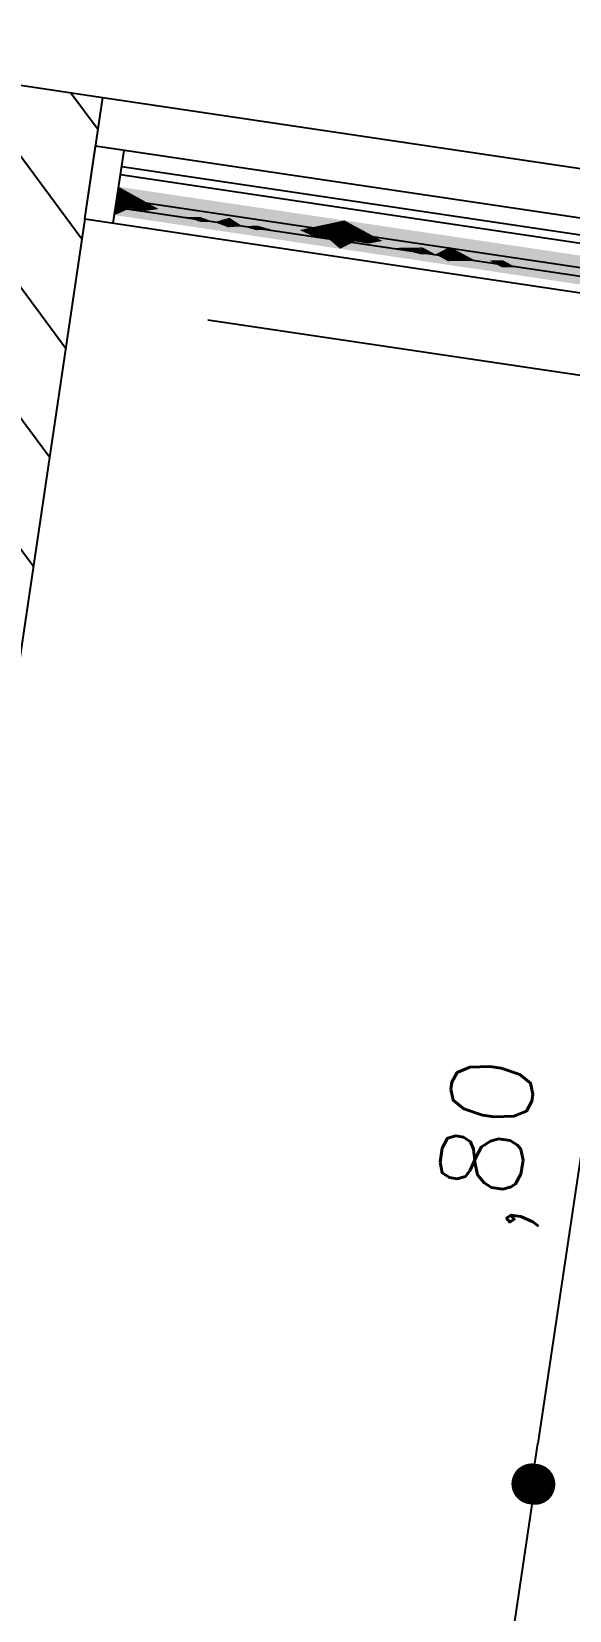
# Model space of a CAD drawing. Header units: millimetres. Extents: x 338 to 506, y 179 to 335.
# Drawn here: x 424.504 to 425.161, y 219.852 to 221.78 of the extents above; entities that cross this region are included whole.
import ezdxf

# ---------------------------------------------------------------- set-up
doc = ezdxf.new("R2010")
doc.units = ezdxf.units.MM
doc.linetypes.add('CENTER', pattern=[2, 1.25, -0.25, 0.25, -0.25])
doc.linetypes.add('DASHED2', pattern=[0.375, 0.25, -0.125])
for name, color, linetype in [('EJES_DE_COLUMNA', 255, 'DASHED2'), ('MUROS', 32, 'Continuous'), ('REJAS', 151, 'Continuous')]:
    doc.layers.add(name, color=color, linetype=linetype)
doc.styles.add('NOTAS', font='simplex.shx')
doc.styles.get("Standard").update_dxf_attribs({"font": 'ARIALUNI.ttf'})
doc.dimstyles.new('ROMANS', dxfattribs={"dimtxt": 0.1, "dimasz": 0.05, "dimexe": 0.04, "dimexo": 0.5, "dimgap": 0.05, "dimtad": 1, "dimtih": 1, "dimtoh": 1, "dimdec": 4, "dimzin": 5, "dimdsep": 46, "dimtxsty": 'Standard', "dimsah": 1, "dimcen": 0.05, "dimse1": 1, "dimse2": 1, "dimclrd": 7, "dimclre": 7, "dimclrt": 7, "dimadec": 0, "dimazin": 0, "dimtfac": 1, "dimtdec": 4, "dimtix": 1, "dimtmove": 2, "dimatfit": 3, "dimfxl": 1, "dimtolj": 1, "dimarcsym": 0})

# ---------------------------------------------------------------- blocks, each defined once
blk = doc.blocks.new('*X927')
at = {"color": 0}
for p, q in [((43.0684, 67.5479, -0.0017), (43.0254, 67.5049, -0.0017)), ((43.2031, 67.5479, -0.0017), (43.0531, 67.3979, -0.0017)), ((43.3378, 67.5479, -0.0017), (43.1878, 67.3979, -0.0017)), ((43.4725, 67.5479, -0.0017), (43.3225, 67.3979, -0.0017)), ((43.6072, 67.5479, -0.0017), (43.4572, 67.3979, -0.0017)), ((43.7419, 67.5479, -0.0017), (43.5919, 67.3979, -0.0017)), ((43.8766, 67.5479, -0.0017), (43.7266, 67.3979, -0.0017)), ((44.0113, 67.5479, -0.0017), (43.8613, 67.3979, -0.0017)), ((44.146, 67.5479, -0.0017), (43.996, 67.3979, -0.0017)), ((44.1704, 67.4376, -0.0017), (44.1307, 67.3979, -0.0017))]:
    blk.add_line(p, q, dxfattribs=at)
blk = doc.blocks.new('*U972')
at = {"layer": 'REJAS', "color": 9, "linetype": 'Continuous', "extrusion": (0, 0, -1)}
for points in [[(-44.0392, 67.293), (-44.0362, 67.2233), (-44.0304, 67.3627)], [(-44.0304, 67.3627), (-44.0362, 67.2233), (-44.0304, 67.2233)], [(-44.0304, 67.3627), (-44.0399, 67.3569), (-44.0413, 67.3453)], [(-44.0351, 67.3598), (-44.0304, 67.3627), (-44.0394, 67.3608)], [(-44.0304, 67.3627), (-44.0392, 67.3627), (-44.0394, 67.3608)], [(-44.0348, 67.3279), (-44.0304, 67.3627), (-44.0406, 67.3279)], [(-44.0304, 67.3627), (-44.0413, 67.3453), (-44.0406, 67.3279)], [(-44.0399, 67.3569), (-44.0351, 67.3598), (-44.0394, 67.3608)], [(-44.0479, 67.2233), (-44.0392, 67.293), (-44.0654, 67.3627)], [(-44.0392, 67.3627), (-44.0479, 67.3627), (-44.0394, 67.3608)], [(-44.0479, 67.3627), (-44.0439, 67.3598), (-44.0394, 67.3608)], [(-44.0394, 67.3608), (-44.0439, 67.3598), (-44.0399, 67.3569)], [(-44.0399, 67.3569), (-44.0479, 67.3627), (-44.0494, 67.3511)], [(-44.0479, 67.2233), (-44.0654, 67.3627), (-44.0654, 67.0839)], [(-44.0479, 67.3627), (-44.0654, 67.3627), (-44.0494, 67.3511)], [(-44.0654, 67.3627), (-44.0588, 67.3453), (-44.0494, 67.3511)], [(-44.0399, 67.3569), (-44.0494, 67.3511), (-44.0413, 67.3453)], [(-44.0406, 67.3279), (-44.0413, 67.3453), (-44.0523, 67.3279)], [(-44.0523, 67.3279), (-44.0413, 67.3453), (-44.0494, 67.3511)], [(-44.0494, 67.3511), (-44.0588, 67.3453), (-44.0523, 67.3279)], [(-44.0392, 67.293), (-44.0348, 67.3279), (-44.0406, 67.3279)], [(-44.0457, 67.3104), (-44.0392, 67.293), (-44.0406, 67.3279)], [(-44.0523, 67.3279), (-44.0457, 67.3104), (-44.0406, 67.3279)], [(-44.0413, 67.2756), (-44.0377, 67.2582), (-44.0392, 67.293)], [(-44.0415, 67.2625), (-44.0377, 67.2582), (-44.0395, 67.2669)], [(-44.0413, 67.2756), (-44.0435, 67.2582), (-44.0395, 67.2669)], [(-44.0415, 67.2625), (-44.0409, 67.2596), (-44.0396, 67.2604)], [(-44.0409, 67.2596), (-44.0415, 67.2625), (-44.0425, 67.2604)], [(-44.0399, 67.2408), (-44.0362, 67.2233), (-44.0377, 67.2582)], [(-44.0396, 67.2604), (-44.0409, 67.2596), (-44.0377, 67.2582)], [(-44.0377, 67.2582), (-44.0409, 67.2596), (-44.0406, 67.2582)], [(-44.0406, 67.2582), (-44.0403, 67.2567), (-44.0377, 67.2582)], [(-44.0377, 67.2582), (-44.0403, 67.2567), (-44.0387, 67.256)], [(-44.0417, 67.2495), (-44.0399, 67.2408), (-44.0377, 67.2582)], [(-44.0403, 67.2567), (-44.0397, 67.2538), (-44.0387, 67.256)], [(-44.0417, 67.2495), (-44.0397, 67.2538), (-44.0435, 67.2582)], [(-44.0397, 67.2538), (-44.0403, 67.2567), (-44.0416, 67.256)], [(-44.0435, 67.2582), (-44.0479, 67.2233), (-44.0399, 67.2408)], [(-44.0416, 67.256), (-44.0403, 67.2567), (-44.0435, 67.2582)], [(-44.0435, 67.2582), (-44.0403, 67.2567), (-44.0406, 67.2582)], [(-44.0406, 67.2582), (-44.0409, 67.2596), (-44.0435, 67.2582)], [(-44.0435, 67.2582), (-44.0409, 67.2596), (-44.0425, 67.2604)], [(-44.0401, 67.2277), (-44.0362, 67.2233), (-44.04, 67.232)], [(-44.0362, 67.2233), (-44.0381, 67.232), (-44.04, 67.232)], [(-44.0362, 67.2233), (-44.0401, 67.2277), (-44.0427, 67.2262)], [(-44.0421, 67.2233), (-44.0362, 67.2233), (-44.0427, 67.2262)], [(-44.04, 67.232), (-44.0381, 67.232), (-44.0399, 67.2408)], [(-44.0399, 67.2408), (-44.0419, 67.2364), (-44.04, 67.232)], [(-44.0419, 67.2364), (-44.0439, 67.232), (-44.04, 67.232)], [(-44.0439, 67.232), (-44.0401, 67.2277), (-44.04, 67.232)], [(-44.0427, 67.2262), (-44.0401, 67.2277), (-44.0439, 67.232)], [(-44.0479, 67.2233), (-44.0421, 67.2233), (-44.0427, 67.2262)], [(-44.0439, 67.232), (-44.0459, 67.2277), (-44.0427, 67.2262)], [(-44.0459, 67.2277), (-44.0479, 67.2233), (-44.0427, 67.2262)], [(-44.0304, 67.2233), (-44.0362, 67.2233), (-44.0304, 67.0839)], [(-44.0304, 67.0839), (-44.0362, 67.2233), (-44.0392, 67.1536)], [(-44.0399, 67.2059), (-44.0377, 67.1885), (-44.0362, 67.2233)], [(-44.0401, 67.219), (-44.0362, 67.2233), (-44.0427, 67.2204)], [(-44.0362, 67.2233), (-44.0421, 67.2233), (-44.0427, 67.2204)], [(-44.0381, 67.2146), (-44.0362, 67.2233), (-44.04, 67.2146)], [(-44.0362, 67.2233), (-44.0401, 67.219), (-44.04, 67.2146)], [(-44.0417, 67.1972), (-44.0377, 67.1885), (-44.0399, 67.2059)], [(-44.0399, 67.2059), (-44.0381, 67.2146), (-44.04, 67.2146)], [(-44.0479, 67.2233), (-44.0654, 67.0839), (-44.0392, 67.1536)], [(-44.0435, 67.1885), (-44.0399, 67.2059), (-44.0479, 67.2233)], [(-44.0419, 67.2103), (-44.0399, 67.2059), (-44.04, 67.2146)], [(-44.04, 67.2146), (-44.0401, 67.219), (-44.0439, 67.2146)], [(-44.0439, 67.2146), (-44.0419, 67.2103), (-44.04, 67.2146)], [(-44.0439, 67.2146), (-44.0401, 67.219), (-44.0427, 67.2204)], [(-44.0421, 67.2233), (-44.0479, 67.2233), (-44.0427, 67.2204)], [(-44.0479, 67.2233), (-44.0459, 67.219), (-44.0427, 67.2204)], [(-44.0427, 67.2204), (-44.0459, 67.219), (-44.0439, 67.2146)], [(-44.0377, 67.1885), (-44.0387, 67.1907), (-44.0403, 67.1899)], [(-44.0406, 67.1885), (-44.0377, 67.1885), (-44.0403, 67.1899)], [(-44.0392, 67.1536), (-44.0377, 67.1885), (-44.0413, 67.1711)], [(-44.0396, 67.1863), (-44.0377, 67.1885), (-44.0409, 67.187)], [(-44.0377, 67.1885), (-44.0406, 67.1885), (-44.0409, 67.187)], [(-44.0415, 67.1841), (-44.0395, 67.1798), (-44.0377, 67.1885)], [(-44.0403, 67.1899), (-44.0387, 67.1907), (-44.0397, 67.1928)], [(-44.0413, 67.1711), (-44.0395, 67.1798), (-44.0435, 67.1885)], [(-44.0415, 67.1841), (-44.0396, 67.1863), (-44.0409, 67.187)], [(-44.0417, 67.1972), (-44.0435, 67.1885), (-44.0397, 67.1928)], [(-44.0397, 67.1928), (-44.0416, 67.1907), (-44.0403, 67.1899)], [(-44.0416, 67.1907), (-44.0435, 67.1885), (-44.0403, 67.1899)], [(-44.0435, 67.1885), (-44.0406, 67.1885), (-44.0403, 67.1899)], [(-44.0406, 67.1885), (-44.0435, 67.1885), (-44.0409, 67.187)], [(-44.0435, 67.1885), (-44.0425, 67.1863), (-44.0409, 67.187)], [(-44.0409, 67.187), (-44.0425, 67.1863), (-44.0415, 67.1841)], [(-44.0392, 67.1536), (-44.0406, 67.1188), (-44.0348, 67.1188)], [(-44.0457, 67.1362), (-44.0406, 67.1188), (-44.0392, 67.1536)], [(-44.0523, 67.1188), (-44.0406, 67.1188), (-44.0457, 67.1362)], [(-44.0348, 67.1188), (-44.0406, 67.1188), (-44.0304, 67.0839)], [(-44.0304, 67.0839), (-44.0406, 67.1188), (-44.0413, 67.1014)], [(-44.0406, 67.1188), (-44.0523, 67.1188), (-44.0413, 67.1014)], [(-44.0523, 67.1188), (-44.0494, 67.0956), (-44.0413, 67.1014)], [(-44.0494, 67.0956), (-44.0523, 67.1188), (-44.0588, 67.1014)], [(-44.0304, 67.0839), (-44.0413, 67.1014), (-44.0399, 67.0898)], [(-44.0399, 67.0898), (-44.0394, 67.0859), (-44.0351, 67.0868)], [(-44.0394, 67.0859), (-44.0399, 67.0898), (-44.0439, 67.0868)], [(-44.0399, 67.0898), (-44.0413, 67.1014), (-44.0494, 67.0956)], [(-44.0399, 67.0898), (-44.0494, 67.0956), (-44.0479, 67.0839)], [(-44.0479, 67.0839), (-44.0494, 67.0956), (-44.0654, 67.0839)], [(-44.0654, 67.0839), (-44.0494, 67.0956), (-44.0588, 67.1014)], [(-44.0351, 67.0868), (-44.0394, 67.0859), (-44.0304, 67.0839)], [(-44.0304, 67.0839), (-44.0394, 67.0859), (-44.0392, 67.0839)], [(-44.0392, 66.8186), (-44.0304, 66.5533), (-44.0304, 67.0839)], [(-44.0304, 67.0839), (-44.0401, 67.0784), (-44.0419, 67.0674)], [(-44.0352, 67.0812), (-44.0304, 67.0839), (-44.0395, 67.0821)], [(-44.0304, 67.0839), (-44.0392, 67.0839), (-44.0395, 67.0821)], [(-44.0359, 67.0508), (-44.0304, 67.0839), (-44.0417, 67.0508)], [(-44.0304, 67.0839), (-44.0419, 67.0674), (-44.0417, 67.0508)], [(-44.0413, 67.0176), (-44.0348, 66.9513), (-44.0304, 67.0839)], [(-44.0401, 67.0784), (-44.0352, 67.0812), (-44.0395, 67.0821)], [(-44.0392, 67.0839), (-44.0394, 67.0859), (-44.0479, 67.0839)], [(-44.0479, 66.5533), (-44.0392, 66.8186), (-44.0654, 67.0839)], [(-44.0392, 67.0839), (-44.0479, 67.0839), (-44.0395, 67.0821)], [(-44.0479, 67.0839), (-44.0394, 67.0859), (-44.0439, 67.0868)], [(-44.0479, 67.0839), (-44.044, 67.0812), (-44.0395, 67.0821)], [(-44.0395, 67.0821), (-44.044, 67.0812), (-44.0401, 67.0784)], [(-44.0401, 67.0784), (-44.0479, 67.0839), (-44.0497, 67.0729)], [(-44.0401, 67.0784), (-44.0497, 67.0729), (-44.0419, 67.0674)], [(-44.0523, 66.9513), (-44.0413, 67.0176), (-44.0654, 67.0839)], [(-44.0534, 67.0508), (-44.0419, 67.0674), (-44.0497, 67.0729)], [(-44.0479, 66.5533), (-44.0654, 67.0839), (-44.0654, 66.0227)], [(-44.0479, 67.0839), (-44.0654, 67.0839), (-44.0497, 67.0729)], [(-44.0654, 67.0839), (-44.0594, 67.0674), (-44.0497, 67.0729)], [(-44.0497, 67.0729), (-44.0594, 67.0674), (-44.0534, 67.0508)], [(-44.0413, 67.0176), (-44.0359, 67.0508), (-44.0417, 67.0508)], [(-44.0474, 67.0342), (-44.0413, 67.0176), (-44.0417, 67.0508)], [(-44.0417, 67.0508), (-44.0419, 67.0674), (-44.0534, 67.0508)], [(-44.0534, 67.0508), (-44.0474, 67.0342), (-44.0417, 67.0508)], [(-44.0413, 67.0176), (-44.0441, 67.001), (-44.0397, 67.001)], [(-44.0411, 66.9927), (-44.0381, 66.9845), (-44.0397, 67.001)], [(-44.0411, 66.9927), (-44.042, 66.9872), (-44.0396, 66.9886)], [(-44.0441, 67.001), (-44.0411, 66.9927), (-44.0397, 67.001)], [(-44.0441, 67.001), (-44.0468, 66.9845), (-44.0411, 66.9927)], [(-44.042, 66.9872), (-44.0411, 66.9927), (-44.0439, 66.9886)], [(-44.0408, 66.9679), (-44.0348, 66.9513), (-44.0381, 66.9845)], [(-44.0396, 66.9886), (-44.042, 66.9872), (-44.0381, 66.9845)], [(-44.0381, 66.9845), (-44.042, 66.9872), (-44.0424, 66.9845)], [(-44.0409, 66.9803), (-44.0381, 66.9845), (-44.0429, 66.9817)], [(-44.0381, 66.9845), (-44.0424, 66.9845), (-44.0429, 66.9817)], [(-44.0394, 66.9762), (-44.0381, 66.9845), (-44.0409, 66.9762)], [(-44.0381, 66.9845), (-44.0409, 66.9803), (-44.0409, 66.9762)], [(-44.0408, 66.9679), (-44.0394, 66.9762), (-44.0409, 66.9762)], [(-44.0468, 66.9845), (-44.0523, 66.9513), (-44.0408, 66.9679)], [(-44.0423, 66.972), (-44.0408, 66.9679), (-44.0409, 66.9762)], [(-44.0438, 66.9762), (-44.0409, 66.9803), (-44.0429, 66.9817)], [(-44.0409, 66.9762), (-44.0409, 66.9803), (-44.0438, 66.9762)], [(-44.0438, 66.9762), (-44.0423, 66.972), (-44.0409, 66.9762)], [(-44.0468, 66.9845), (-44.042, 66.9872), (-44.0439, 66.9886)], [(-44.0424, 66.9845), (-44.042, 66.9872), (-44.0468, 66.9845)], [(-44.0429, 66.9817), (-44.0424, 66.9845), (-44.0468, 66.9845)], [(-44.0468, 66.9845), (-44.0453, 66.9803), (-44.0429, 66.9817)], [(-44.0453, 66.9803), (-44.0438, 66.9762), (-44.0429, 66.9817)], [(-44.0348, 66.9513), (-44.0378, 66.9596), (-44.0426, 66.9568)], [(-44.0367, 66.9527), (-44.0387, 66.9541), (-44.039, 66.9522)], [(-44.0426, 66.9568), (-44.0378, 66.9596), (-44.0408, 66.9679)], [(-44.0416, 66.9541), (-44.0387, 66.9541), (-44.0407, 66.9554)], [(-44.0387, 66.9541), (-44.0411, 66.9527), (-44.039, 66.9522)], [(-44.0387, 66.9541), (-44.0416, 66.9541), (-44.0411, 66.9527)], [(-44.0426, 66.9568), (-44.0416, 66.9541), (-44.0407, 66.9554)], [(-44.0408, 66.9679), (-44.0465, 66.9596), (-44.0426, 66.9568)], [(-44.0411, 66.9527), (-44.0416, 66.9541), (-44.0435, 66.9513)], [(-44.0431, 66.9541), (-44.0416, 66.9541), (-44.0426, 66.9568)], [(-44.0435, 66.9513), (-44.0416, 66.9541), (-44.0431, 66.9541)], [(-44.0465, 66.9596), (-44.0523, 66.9513), (-44.0426, 66.9568)], [(-44.0523, 66.9513), (-44.0435, 66.9513), (-44.0426, 66.9568)], [(-44.0348, 66.9513), (-44.0367, 66.9527), (-44.039, 66.9522)], [(-44.039, 66.9522), (-44.0392, 66.9513), (-44.0348, 66.9513)], [(-44.0348, 66.9513), (-44.0396, 66.9485), (-44.0405, 66.943)], [(-44.0372, 66.9499), (-44.0348, 66.9513), (-44.0393, 66.9504)], [(-44.0348, 66.9513), (-44.0392, 66.9513), (-44.0393, 66.9504)], [(-44.0375, 66.9347), (-44.0348, 66.9513), (-44.0404, 66.9347)], [(-44.0348, 66.9513), (-44.0405, 66.943), (-44.0404, 66.9347)], [(-44.0402, 66.9181), (-44.037, 66.885), (-44.0348, 66.9513)], [(-44.0396, 66.9485), (-44.0372, 66.9499), (-44.0393, 66.9504)], [(-44.0402, 66.9181), (-44.0375, 66.9347), (-44.0404, 66.9347)], [(-44.0411, 66.9527), (-44.0435, 66.9513), (-44.039, 66.9522)], [(-44.0435, 66.9513), (-44.0392, 66.9513), (-44.039, 66.9522)], [(-44.0392, 66.9513), (-44.0435, 66.9513), (-44.0393, 66.9504)], [(-44.0435, 66.9513), (-44.0416, 66.9499), (-44.0393, 66.9504)], [(-44.0393, 66.9504), (-44.0416, 66.9499), (-44.0396, 66.9485)], [(-44.0396, 66.9485), (-44.0435, 66.9513), (-44.0444, 66.9458)], [(-44.0396, 66.9485), (-44.0444, 66.9458), (-44.0405, 66.943)], [(-44.0457, 66.885), (-44.0402, 66.9181), (-44.0523, 66.9513)], [(-44.0433, 66.9264), (-44.0402, 66.9181), (-44.0404, 66.9347)], [(-44.0404, 66.9347), (-44.0405, 66.943), (-44.0463, 66.9347)], [(-44.0463, 66.9347), (-44.0433, 66.9264), (-44.0404, 66.9347)], [(-44.0463, 66.9347), (-44.0405, 66.943), (-44.0444, 66.9458)], [(-44.0435, 66.9513), (-44.0523, 66.9513), (-44.0444, 66.9458)], [(-44.0523, 66.9513), (-44.0493, 66.943), (-44.0444, 66.9458)], [(-44.0444, 66.9458), (-44.0493, 66.943), (-44.0463, 66.9347)], [(-44.043, 66.9015), (-44.037, 66.885), (-44.0402, 66.9181)], [(-44.043, 66.9015), (-44.0457, 66.885), (-44.04, 66.8933)], [(-44.037, 66.885), (-44.0385, 66.8891), (-44.0409, 66.8877)], [(-44.0413, 66.885), (-44.037, 66.885), (-44.0409, 66.8877)], [(-44.0398, 66.8808), (-44.037, 66.885), (-44.0418, 66.8822)], [(-44.037, 66.885), (-44.0413, 66.885), (-44.0418, 66.8822)], [(-44.0427, 66.8767), (-44.0397, 66.8684), (-44.037, 66.885)], [(-44.0424, 66.8518), (-44.0392, 66.8186), (-44.037, 66.885)], [(-44.0409, 66.8877), (-44.0385, 66.8891), (-44.04, 66.8933)], [(-44.0424, 66.8518), (-44.0397, 66.8684), (-44.0457, 66.885)], [(-44.0427, 66.8767), (-44.0398, 66.8808), (-44.0418, 66.8822)], [(-44.04, 66.8933), (-44.0428, 66.8891), (-44.0409, 66.8877)], [(-44.0428, 66.8891), (-44.0457, 66.885), (-44.0409, 66.8877)], [(-44.0457, 66.885), (-44.0413, 66.885), (-44.0409, 66.8877)], [(-44.0413, 66.885), (-44.0457, 66.885), (-44.0418, 66.8822)], [(-44.0457, 66.885), (-44.0442, 66.8808), (-44.0418, 66.8822)], [(-44.0418, 66.8822), (-44.0442, 66.8808), (-44.0427, 66.8767)], [(-44.0413, 66.7523), (-44.037, 66.7523), (-44.0392, 66.8186)]]:
    blk.add_solid(points, dxfattribs=at)
blk = doc.blocks.new('_DOT')
at = {"color": 0, "linetype": 'ByBlock'}
blk.add_line((-0.5, 0), (-1, 0), dxfattribs=at)
at = {"color": 0, "linetype": 'ByBlock', "const_width": 0.5}
blk.add_lwpolyline([(-0.25, 0, 1), (0.25, 0, 1)], format="xyb", close=True, dxfattribs=at)
blk = doc.blocks.new('*U348')
at = {"color": 7, "style": 'NOTAS'}
blk.add_text(',80', height=0.1, dxfattribs=at).set_placement((6.1105, 7.0712))
blk = doc.blocks.new('*D161')
at = {"color": 7, "transparency": 16777216}
blk.add_line((6.5653, 7.0022), (5.8653, 7.0022), dxfattribs=at)
at = {"layer": 'DEFPOINTS', "color": 0, "transparency": 16777216}
for p in [(5.8153, 7.0022), (5.8153, 6.8887), (6.6153, 6.8887)]:
    blk.add_point(p, dxfattribs=at)
at = {"transparency": 16777216}
blk.add_blockref('*U348', (0, 0), dxfattribs=at)
at = {"color": 7, "transparency": 16777216, "xscale": 0.05, "yscale": 0.05, "zscale": 0.05, "rotation": 180}
blk.add_blockref('_DOT', (5.8153, 7.0022), dxfattribs=at)
at = {"color": 7, "transparency": 16777216, "xscale": 0.05, "yscale": 0.05, "zscale": 0.05}
blk.add_blockref('_DOT', (6.6153, 7.0022), dxfattribs=at)
blk = doc.blocks.new('*U349')
at = {"layer": 'MUROS', "color": 7, "style": 'NOTAS'}
blk.add_text(',80', height=0.1, dxfattribs=at).set_placement((5.3105, 7.0677))
blk = doc.blocks.new('*D162')
at = {"layer": 'DEFPOINTS', "color": 0, "transparency": 16777216}
for p in [(5.0153, 6.9986), (5.0153, 6.8887), (5.8153, 6.8887)]:
    blk.add_point(p, dxfattribs=at)
at = {"layer": 'MUROS', "color": 7, "transparency": 16777216}
blk.add_line((5.7653, 6.9986), (5.0653, 6.9986), dxfattribs=at)
at = {"transparency": 16777216}
blk.add_blockref('*U349', (0, 0), dxfattribs=at)
at = {"layer": 'MUROS', "color": 7, "transparency": 16777216, "xscale": 0.05, "yscale": 0.05, "zscale": 0.05, "rotation": 180}
blk.add_blockref('_DOT', (5.0153, 6.9986), dxfattribs=at)
at = {"layer": 'MUROS', "color": 7, "transparency": 16777216, "xscale": 0.05, "yscale": 0.05, "zscale": 0.05}
blk.add_blockref('_DOT', (5.8153, 6.9986), dxfattribs=at)
blk = doc.blocks.new('*U168')
at = {"layer": 'REJAS', "color": 18, "linetype": 'Continuous', "extrusion": (0, 0, -1)}
for points in [[(-2936.8051, 1967.9006), (-2936.8021, 1967.8309), (-2936.7963, 1967.9703)], [(-2936.7963, 1967.9703), (-2936.8021, 1967.8309), (-2936.7963, 1967.8309)], [(-2936.7963, 1967.9703), (-2936.8058, 1967.9645), (-2936.8072, 1967.9529)], [(-2936.801, 1967.9674), (-2936.7963, 1967.9703), (-2936.8053, 1967.9684)], [(-2936.7963, 1967.9703), (-2936.8051, 1967.9703), (-2936.8053, 1967.9684)], [(-2936.8007, 1967.9355), (-2936.7963, 1967.9703), (-2936.8065, 1967.9355)], [(-2936.7963, 1967.9703), (-2936.8072, 1967.9529), (-2936.8065, 1967.9355)], [(-2936.8058, 1967.9645), (-2936.801, 1967.9674), (-2936.8053, 1967.9684)], [(-2936.8138, 1967.8309), (-2936.8051, 1967.9006), (-2936.8313, 1967.9703)], [(-2936.8051, 1967.9703), (-2936.8138, 1967.9703), (-2936.8053, 1967.9684)], [(-2936.8138, 1967.9703), (-2936.8098, 1967.9674), (-2936.8053, 1967.9684)], [(-2936.8053, 1967.9684), (-2936.8098, 1967.9674), (-2936.8058, 1967.9645)], [(-2936.8058, 1967.9645), (-2936.8138, 1967.9703), (-2936.8153, 1967.9587)], [(-2936.8138, 1967.8309), (-2936.8313, 1967.9703), (-2936.8313, 1967.6916)], [(-2936.8138, 1967.9703), (-2936.8313, 1967.9703), (-2936.8153, 1967.9587)], [(-2936.8313, 1967.9703), (-2936.8247, 1967.9529), (-2936.8153, 1967.9587)], [(-2936.8058, 1967.9645), (-2936.8153, 1967.9587), (-2936.8072, 1967.9529)], [(-2936.8065, 1967.9355), (-2936.8072, 1967.9529), (-2936.8182, 1967.9355)], [(-2936.8182, 1967.9355), (-2936.8072, 1967.9529), (-2936.8153, 1967.9587)], [(-2936.8153, 1967.9587), (-2936.8247, 1967.9529), (-2936.8182, 1967.9355)], [(-2936.8051, 1967.9006), (-2936.8007, 1967.9355), (-2936.8065, 1967.9355)], [(-2936.8116, 1967.9181), (-2936.8051, 1967.9006), (-2936.8065, 1967.9355)], [(-2936.8182, 1967.9355), (-2936.8116, 1967.9181), (-2936.8065, 1967.9355)], [(-2936.8072, 1967.8832), (-2936.8036, 1967.8658), (-2936.8051, 1967.9006)], [(-2936.8074, 1967.8702), (-2936.8036, 1967.8658), (-2936.8054, 1967.8745)], [(-2936.8072, 1967.8832), (-2936.8094, 1967.8658), (-2936.8054, 1967.8745)], [(-2936.8074, 1967.8702), (-2936.8068, 1967.8672), (-2936.8055, 1967.868)], [(-2936.8068, 1967.8672), (-2936.8074, 1967.8702), (-2936.8084, 1967.868)], [(-2936.8058, 1967.8484), (-2936.8021, 1967.8309), (-2936.8036, 1967.8658)], [(-2936.8055, 1967.868), (-2936.8068, 1967.8672), (-2936.8036, 1967.8658)], [(-2936.8036, 1967.8658), (-2936.8068, 1967.8672), (-2936.8065, 1967.8658)], [(-2936.8065, 1967.8658), (-2936.8062, 1967.8643), (-2936.8036, 1967.8658)], [(-2936.8036, 1967.8658), (-2936.8062, 1967.8643), (-2936.8046, 1967.8636)], [(-2936.8076, 1967.8571), (-2936.8058, 1967.8484), (-2936.8036, 1967.8658)], [(-2936.8062, 1967.8643), (-2936.8056, 1967.8614), (-2936.8046, 1967.8636)], [(-2936.8076, 1967.8571), (-2936.8056, 1967.8614), (-2936.8094, 1967.8658)], [(-2936.8056, 1967.8614), (-2936.8062, 1967.8643), (-2936.8075, 1967.8636)], [(-2936.8094, 1967.8658), (-2936.8138, 1967.8309), (-2936.8058, 1967.8484)], [(-2936.8075, 1967.8636), (-2936.8062, 1967.8643), (-2936.8094, 1967.8658)], [(-2936.8094, 1967.8658), (-2936.8062, 1967.8643), (-2936.8065, 1967.8658)], [(-2936.8065, 1967.8658), (-2936.8068, 1967.8672), (-2936.8094, 1967.8658)], [(-2936.8094, 1967.8658), (-2936.8068, 1967.8672), (-2936.8084, 1967.868)], [(-2936.7963, 1967.8309), (-2936.8021, 1967.8309), (-2936.7963, 1967.6916)], [(-2936.7963, 1967.6916), (-2936.8021, 1967.8309), (-2936.8051, 1967.7613)], [(-2936.806, 1967.8353), (-2936.8021, 1967.8309), (-2936.8059, 1967.8397)], [(-2936.8021, 1967.8309), (-2936.804, 1967.8397), (-2936.8059, 1967.8397)], [(-2936.8021, 1967.8309), (-2936.806, 1967.8353), (-2936.8086, 1967.8339)], [(-2936.808, 1967.8309), (-2936.8021, 1967.8309), (-2936.8086, 1967.8339)], [(-2936.8058, 1967.8135), (-2936.8036, 1967.7961), (-2936.8021, 1967.8309)], [(-2936.806, 1967.8266), (-2936.8021, 1967.8309), (-2936.8086, 1967.828)], [(-2936.8021, 1967.8309), (-2936.808, 1967.8309), (-2936.8086, 1967.828)], [(-2936.804, 1967.8222), (-2936.8021, 1967.8309), (-2936.8059, 1967.8222)], [(-2936.8021, 1967.8309), (-2936.806, 1967.8266), (-2936.8059, 1967.8222)], [(-2936.8059, 1967.8397), (-2936.804, 1967.8397), (-2936.8058, 1967.8484)], [(-2936.8138, 1967.8309), (-2936.8313, 1967.6916), (-2936.8051, 1967.7613)], [(-2936.8058, 1967.8484), (-2936.8078, 1967.844), (-2936.8059, 1967.8397)], [(-2936.8094, 1967.7961), (-2936.8058, 1967.8135), (-2936.8138, 1967.8309)], [(-2936.8078, 1967.844), (-2936.8098, 1967.8397), (-2936.8059, 1967.8397)], [(-2936.8098, 1967.8397), (-2936.806, 1967.8353), (-2936.8059, 1967.8397)], [(-2936.8086, 1967.8339), (-2936.806, 1967.8353), (-2936.8098, 1967.8397)], [(-2936.8138, 1967.8309), (-2936.808, 1967.8309), (-2936.8086, 1967.8339)], [(-2936.808, 1967.8309), (-2936.8138, 1967.8309), (-2936.8086, 1967.828)], [(-2936.8098, 1967.8397), (-2936.8118, 1967.8353), (-2936.8086, 1967.8339)], [(-2936.8118, 1967.8353), (-2936.8138, 1967.8309), (-2936.8086, 1967.8339)], [(-2936.8138, 1967.8309), (-2936.8118, 1967.8266), (-2936.8086, 1967.828)], [(-2936.8076, 1967.8048), (-2936.8036, 1967.7961), (-2936.8058, 1967.8135)], [(-2936.8058, 1967.8135), (-2936.804, 1967.8222), (-2936.8059, 1967.8222)], [(-2936.8078, 1967.8179), (-2936.8058, 1967.8135), (-2936.8059, 1967.8222)], [(-2936.8059, 1967.8222), (-2936.806, 1967.8266), (-2936.8098, 1967.8222)], [(-2936.8098, 1967.8222), (-2936.8078, 1967.8179), (-2936.8059, 1967.8222)], [(-2936.8098, 1967.8222), (-2936.806, 1967.8266), (-2936.8086, 1967.828)], [(-2936.8086, 1967.828), (-2936.8118, 1967.8266), (-2936.8098, 1967.8222)], [(-2936.8036, 1967.7961), (-2936.8046, 1967.7983), (-2936.8062, 1967.7976)], [(-2936.8065, 1967.7961), (-2936.8036, 1967.7961), (-2936.8062, 1967.7976)], [(-2936.8051, 1967.7613), (-2936.8036, 1967.7961), (-2936.8072, 1967.7787)], [(-2936.8055, 1967.7939), (-2936.8036, 1967.7961), (-2936.8068, 1967.7946)], [(-2936.8036, 1967.7961), (-2936.8065, 1967.7961), (-2936.8068, 1967.7946)], [(-2936.8074, 1967.7917), (-2936.8054, 1967.7874), (-2936.8036, 1967.7961)], [(-2936.8062, 1967.7976), (-2936.8046, 1967.7983), (-2936.8056, 1967.8005)], [(-2936.8072, 1967.7787), (-2936.8054, 1967.7874), (-2936.8094, 1967.7961)], [(-2936.8074, 1967.7917), (-2936.8055, 1967.7939), (-2936.8068, 1967.7946)], [(-2936.8076, 1967.8048), (-2936.8094, 1967.7961), (-2936.8056, 1967.8005)], [(-2936.8056, 1967.8005), (-2936.8075, 1967.7983), (-2936.8062, 1967.7976)], [(-2936.8075, 1967.7983), (-2936.8094, 1967.7961), (-2936.8062, 1967.7976)], [(-2936.8094, 1967.7961), (-2936.8065, 1967.7961), (-2936.8062, 1967.7976)], [(-2936.8065, 1967.7961), (-2936.8094, 1967.7961), (-2936.8068, 1967.7946)], [(-2936.8094, 1967.7961), (-2936.8084, 1967.7939), (-2936.8068, 1967.7946)], [(-2936.8068, 1967.7946), (-2936.8084, 1967.7939), (-2936.8074, 1967.7917)], [(-2936.8051, 1967.7613), (-2936.8065, 1967.7264), (-2936.8007, 1967.7264)], [(-2936.8116, 1967.7438), (-2936.8065, 1967.7264), (-2936.8051, 1967.7613)], [(-2936.8182, 1967.7264), (-2936.8065, 1967.7264), (-2936.8116, 1967.7438)], [(-2936.8007, 1967.7264), (-2936.8065, 1967.7264), (-2936.7963, 1967.6916)], [(-2936.7963, 1967.6916), (-2936.8065, 1967.7264), (-2936.8072, 1967.709)], [(-2936.8065, 1967.7264), (-2936.8182, 1967.7264), (-2936.8072, 1967.709)], [(-2936.8182, 1967.7264), (-2936.8153, 1967.7032), (-2936.8072, 1967.709)], [(-2936.8153, 1967.7032), (-2936.8182, 1967.7264), (-2936.8247, 1967.709)], [(-2936.7963, 1967.6916), (-2936.8072, 1967.709), (-2936.8058, 1967.6974)], [(-2936.8058, 1967.6974), (-2936.8053, 1967.6935), (-2936.801, 1967.6945)], [(-2936.8053, 1967.6935), (-2936.8058, 1967.6974), (-2936.8098, 1967.6945)], [(-2936.8058, 1967.6974), (-2936.8072, 1967.709), (-2936.8153, 1967.7032)], [(-2936.8058, 1967.6974), (-2936.8153, 1967.7032), (-2936.8138, 1967.6916)], [(-2936.8138, 1967.6916), (-2936.8153, 1967.7032), (-2936.8313, 1967.6916)], [(-2936.8313, 1967.6916), (-2936.8153, 1967.7032), (-2936.8247, 1967.709)], [(-2936.801, 1967.6945), (-2936.8053, 1967.6935), (-2936.7963, 1967.6916)], [(-2936.7963, 1967.6916), (-2936.8053, 1967.6935), (-2936.8051, 1967.6916)], [(-2936.8051, 1967.4263), (-2936.7963, 1967.1609), (-2936.7963, 1967.6916)], [(-2936.7963, 1967.6916), (-2936.806, 1967.686), (-2936.8078, 1967.675)], [(-2936.8011, 1967.6888), (-2936.7963, 1967.6916), (-2936.8054, 1967.6897)], [(-2936.7963, 1967.6916), (-2936.8051, 1967.6916), (-2936.8054, 1967.6897)], [(-2936.8018, 1967.6584), (-2936.7963, 1967.6916), (-2936.8076, 1967.6584)], [(-2936.7963, 1967.6916), (-2936.8078, 1967.675), (-2936.8076, 1967.6584)], [(-2936.8072, 1967.6252), (-2936.8007, 1967.5589), (-2936.7963, 1967.6916)], [(-2936.806, 1967.686), (-2936.8011, 1967.6888), (-2936.8054, 1967.6897)], [(-2936.8051, 1967.6916), (-2936.8053, 1967.6935), (-2936.8138, 1967.6916)], [(-2936.8138, 1967.1609), (-2936.8051, 1967.4263), (-2936.8313, 1967.6916)], [(-2936.8051, 1967.6916), (-2936.8138, 1967.6916), (-2936.8054, 1967.6897)], [(-2936.8138, 1967.6916), (-2936.8053, 1967.6935), (-2936.8098, 1967.6945)], [(-2936.8138, 1967.6916), (-2936.8099, 1967.6888), (-2936.8054, 1967.6897)], [(-2936.8054, 1967.6897), (-2936.8099, 1967.6888), (-2936.806, 1967.686)], [(-2936.806, 1967.686), (-2936.8138, 1967.6916), (-2936.8156, 1967.6805)], [(-2936.806, 1967.686), (-2936.8156, 1967.6805), (-2936.8078, 1967.675)], [(-2936.8182, 1967.5589), (-2936.8072, 1967.6252), (-2936.8313, 1967.6916)], [(-2936.8193, 1967.6584), (-2936.8078, 1967.675), (-2936.8156, 1967.6805)], [(-2936.8138, 1967.1609), (-2936.8313, 1967.6916), (-2936.8313, 1966.6303)], [(-2936.8138, 1967.6916), (-2936.8313, 1967.6916), (-2936.8156, 1967.6805)], [(-2936.8313, 1967.6916), (-2936.8253, 1967.675), (-2936.8156, 1967.6805)], [(-2936.8156, 1967.6805), (-2936.8253, 1967.675), (-2936.8193, 1967.6584)], [(-2936.8072, 1967.6252), (-2936.8018, 1967.6584), (-2936.8076, 1967.6584)], [(-2936.8133, 1967.6418), (-2936.8072, 1967.6252), (-2936.8076, 1967.6584)], [(-2936.8076, 1967.6584), (-2936.8078, 1967.675), (-2936.8193, 1967.6584)], [(-2936.8193, 1967.6584), (-2936.8133, 1967.6418), (-2936.8076, 1967.6584)], [(-2936.8072, 1967.6252), (-2936.81, 1967.6087), (-2936.8056, 1967.6087)], [(-2936.807, 1967.6004), (-2936.804, 1967.5921), (-2936.8056, 1967.6087)], [(-2936.807, 1967.6004), (-2936.8079, 1967.5948), (-2936.8055, 1967.5962)], [(-2936.81, 1967.6087), (-2936.807, 1967.6004), (-2936.8056, 1967.6087)], [(-2936.81, 1967.6087), (-2936.8127, 1967.5921), (-2936.807, 1967.6004)], [(-2936.8079, 1967.5948), (-2936.807, 1967.6004), (-2936.8098, 1967.5962)], [(-2936.8067, 1967.5755), (-2936.8007, 1967.5589), (-2936.804, 1967.5921)], [(-2936.8055, 1967.5962), (-2936.8079, 1967.5948), (-2936.804, 1967.5921)], [(-2936.804, 1967.5921), (-2936.8079, 1967.5948), (-2936.8083, 1967.5921)], [(-2936.8068, 1967.5879), (-2936.804, 1967.5921), (-2936.8088, 1967.5893)], [(-2936.804, 1967.5921), (-2936.8083, 1967.5921), (-2936.8088, 1967.5893)], [(-2936.8053, 1967.5838), (-2936.804, 1967.5921), (-2936.8068, 1967.5838)], [(-2936.804, 1967.5921), (-2936.8068, 1967.5879), (-2936.8068, 1967.5838)], [(-2936.8067, 1967.5755), (-2936.8053, 1967.5838), (-2936.8068, 1967.5838)], [(-2936.8127, 1967.5921), (-2936.8182, 1967.5589), (-2936.8067, 1967.5755)], [(-2936.8082, 1967.5796), (-2936.8067, 1967.5755), (-2936.8068, 1967.5838)], [(-2936.8097, 1967.5838), (-2936.8068, 1967.5879), (-2936.8088, 1967.5893)], [(-2936.8068, 1967.5838), (-2936.8068, 1967.5879), (-2936.8097, 1967.5838)], [(-2936.8097, 1967.5838), (-2936.8082, 1967.5796), (-2936.8068, 1967.5838)], [(-2936.8127, 1967.5921), (-2936.8079, 1967.5948), (-2936.8098, 1967.5962)], [(-2936.8083, 1967.5921), (-2936.8079, 1967.5948), (-2936.8127, 1967.5921)], [(-2936.8088, 1967.5893), (-2936.8083, 1967.5921), (-2936.8127, 1967.5921)], [(-2936.8127, 1967.5921), (-2936.8112, 1967.5879), (-2936.8088, 1967.5893)], [(-2936.8112, 1967.5879), (-2936.8097, 1967.5838), (-2936.8088, 1967.5893)], [(-2936.8007, 1967.5589), (-2936.8037, 1967.5672), (-2936.8085, 1967.5644)], [(-2936.8007, 1967.5589), (-2936.8026, 1967.5603), (-2936.8049, 1967.5598)], [(-2936.8026, 1967.5603), (-2936.8046, 1967.5617), (-2936.8049, 1967.5598)], [(-2936.8085, 1967.5644), (-2936.8037, 1967.5672), (-2936.8067, 1967.5755)], [(-2936.8075, 1967.5617), (-2936.8046, 1967.5617), (-2936.8066, 1967.5631)], [(-2936.8046, 1967.5617), (-2936.807, 1967.5603), (-2936.8049, 1967.5598)], [(-2936.8046, 1967.5617), (-2936.8075, 1967.5617), (-2936.807, 1967.5603)], [(-2936.807, 1967.5603), (-2936.8094, 1967.5589), (-2936.8049, 1967.5598)], [(-2936.8085, 1967.5644), (-2936.8075, 1967.5617), (-2936.8066, 1967.5631)], [(-2936.8067, 1967.5755), (-2936.8124, 1967.5672), (-2936.8085, 1967.5644)], [(-2936.807, 1967.5603), (-2936.8075, 1967.5617), (-2936.8094, 1967.5589)], [(-2936.809, 1967.5617), (-2936.8075, 1967.5617), (-2936.8085, 1967.5644)], [(-2936.8094, 1967.5589), (-2936.8075, 1967.5617), (-2936.809, 1967.5617)], [(-2936.8124, 1967.5672), (-2936.8182, 1967.5589), (-2936.8085, 1967.5644)], [(-2936.8182, 1967.5589), (-2936.8094, 1967.5589), (-2936.8085, 1967.5644)], [(-2936.8049, 1967.5598), (-2936.8051, 1967.5589), (-2936.8007, 1967.5589)], [(-2936.8007, 1967.5589), (-2936.8055, 1967.5561), (-2936.8064, 1967.5506)], [(-2936.8031, 1967.5575), (-2936.8007, 1967.5589), (-2936.8052, 1967.558)], [(-2936.8007, 1967.5589), (-2936.8051, 1967.5589), (-2936.8052, 1967.558)], [(-2936.8034, 1967.5423), (-2936.8007, 1967.5589), (-2936.8063, 1967.5423)], [(-2936.8007, 1967.5589), (-2936.8064, 1967.5506), (-2936.8063, 1967.5423)], [(-2936.8061, 1967.5257), (-2936.8029, 1967.4926), (-2936.8007, 1967.5589)], [(-2936.8055, 1967.5561), (-2936.8031, 1967.5575), (-2936.8052, 1967.558)], [(-2936.8061, 1967.5257), (-2936.8034, 1967.5423), (-2936.8063, 1967.5423)], [(-2936.8094, 1967.5589), (-2936.8051, 1967.5589), (-2936.8049, 1967.5598)], [(-2936.8051, 1967.5589), (-2936.8094, 1967.5589), (-2936.8052, 1967.558)], [(-2936.8094, 1967.5589), (-2936.8075, 1967.5575), (-2936.8052, 1967.558)], [(-2936.8052, 1967.558), (-2936.8075, 1967.5575), (-2936.8055, 1967.5561)], [(-2936.8055, 1967.5561), (-2936.8094, 1967.5589), (-2936.8103, 1967.5534)], [(-2936.8055, 1967.5561), (-2936.8103, 1967.5534), (-2936.8064, 1967.5506)], [(-2936.8116, 1967.4926), (-2936.8061, 1967.5257), (-2936.8182, 1967.5589)], [(-2936.8092, 1967.534), (-2936.8061, 1967.5257), (-2936.8063, 1967.5423)], [(-2936.8063, 1967.5423), (-2936.8064, 1967.5506), (-2936.8122, 1967.5423)], [(-2936.8122, 1967.5423), (-2936.8092, 1967.534), (-2936.8063, 1967.5423)], [(-2936.8122, 1967.5423), (-2936.8064, 1967.5506), (-2936.8103, 1967.5534)], [(-2936.8094, 1967.5589), (-2936.8182, 1967.5589), (-2936.8103, 1967.5534)], [(-2936.8182, 1967.5589), (-2936.8152, 1967.5506), (-2936.8103, 1967.5534)], [(-2936.8103, 1967.5534), (-2936.8152, 1967.5506), (-2936.8122, 1967.5423)], [(-2936.8089, 1967.5092), (-2936.8029, 1967.4926), (-2936.8061, 1967.5257)], [(-2936.8089, 1967.5092), (-2936.8116, 1967.4926), (-2936.8059, 1967.5009)], [(-2936.8029, 1967.4926), (-2936.8044, 1967.4967), (-2936.8068, 1967.4953)], [(-2936.8072, 1967.4926), (-2936.8029, 1967.4926), (-2936.8068, 1967.4953)], [(-2936.8057, 1967.4884), (-2936.8029, 1967.4926), (-2936.8077, 1967.4898)], [(-2936.8029, 1967.4926), (-2936.8072, 1967.4926), (-2936.8077, 1967.4898)], [(-2936.8086, 1967.4843), (-2936.8056, 1967.476), (-2936.8029, 1967.4926)], [(-2936.8083, 1967.4594), (-2936.8051, 1967.4263), (-2936.8029, 1967.4926)], [(-2936.8068, 1967.4953), (-2936.8044, 1967.4967), (-2936.8059, 1967.5009)], [(-2936.8083, 1967.4594), (-2936.8056, 1967.476), (-2936.8116, 1967.4926)], [(-2936.8086, 1967.4843), (-2936.8057, 1967.4884), (-2936.8077, 1967.4898)], [(-2936.8059, 1967.5009), (-2936.8087, 1967.4967), (-2936.8068, 1967.4953)], [(-2936.8087, 1967.4967), (-2936.8116, 1967.4926), (-2936.8068, 1967.4953)], [(-2936.8116, 1967.4926), (-2936.8072, 1967.4926), (-2936.8068, 1967.4953)], [(-2936.8072, 1967.4926), (-2936.8116, 1967.4926), (-2936.8077, 1967.4898)], [(-2936.8116, 1967.4926), (-2936.8101, 1967.4884), (-2936.8077, 1967.4898)], [(-2936.8077, 1967.4898), (-2936.8101, 1967.4884), (-2936.8086, 1967.4843)], [(-2936.8072, 1967.3599), (-2936.8007, 1967.2936), (-2936.8051, 1967.4263)]]:
    blk.add_solid(points, dxfattribs=at)
blk = doc.blocks.new('V5')
at = {"layer": 'REJAS', "color": 18}
for p, q in [((2936.7863, 1968.0056, -0.0017), (2936.7863, 1965.3153)), ((2936.7863, 1968.0056, -0.0017), (2936.8763, 1968.0056, -0.0017)), ((2936.8763, 1965.3153), (2936.8763, 1968.0056, -0.0017)), ((2936.7863, 1967.9703), (2936.8763, 1967.9703)), ((2936.8063, 1967.9703), (2936.8063, 1965.3403)), ((2936.8163, 1965.3403), (2936.8163, 1967.9703)), ((2936.8463, 1967.9703), (2936.8463, 1965.3403)), ((2936.8563, 1967.9703), (2936.8563, 1965.3403))]:
    blk.add_line(p, q, dxfattribs=at)
at = {"layer": 'REJAS', "color": 18, "linetype": 'Continuous'}
blk.add_blockref('*U168', (0, 0), dxfattribs=at)
blk = doc.blocks.new('EJES_ESTRUCTURALES')
at = {"layer": 'EJES_DE_COLUMNA', "color": 9, "linetype": 'CENTER'}
blk.add_line((675.14128, 131.2663), (675.14128, 199.7363), dxfattribs=at)
blk = doc.blocks.new('*U154')
dim = blk.add_linear_dim(base=(5.81529, 7.00215), p1=(6.61529, 6.88873), p2=(5.81529, 6.88873), dimstyle='ROMANS')
dim.commit()
dim.dimension.update_dxf_attribs({"geometry": '*D161', "text_midpoint": (6.21529, 7.11168)})
at = {"layer": 'MUROS'}
dim = blk.add_linear_dim(base=(5.01529, 6.99864), p1=(5.81529, 6.88873), p2=(5.01529, 6.88873), dimstyle='ROMANS', dxfattribs=at)
dim.commit()
dim.dimension.update_dxf_attribs({"geometry": '*D162', "text_midpoint": (5.41529, 7.10817)})
blk = doc.blocks.new('A$C7152A42C')
at = {"color": 32}
blk.add_line((44.1704, 67.39795, -0.00167), (44.1704, 64.70772), dxfattribs=at)
at = {"layer": 'MUROS'}
for p, q in [((44.1704, 67.54795, -0.00167), (44.1704, 67.39795, -0.00167)), ((44.0204, 67.39795, -0.00167), (43.0254, 67.39795, -0.00167)), ((44.0204, 67.39795, -0.00167), (44.1704, 67.39795, -0.00167)), ((44.1704, 67.39795, -0.00167), (44.1704, 67.39795, -0.00167)), ((44.1704, 67.39795, -0.00167), (44.1704, 67.39795, -0.00167)), ((44.1704, 67.39795, -0.00167), (44.1704, 67.39795, -0.00167)), ((44.1704, 67.39795, -0.00167), (44.1704, 67.39795, -0.00167)), ((44.1704, 67.39795, -0.00167), (44.1704, 67.39795, -0.00167))]:
    blk.add_line(p, q, dxfattribs=at)
at = {"layer": 'REJAS', "color": 152}
for p, q in [((44.0204, 67.39795, -0.00167), (44.0204, 64.70772)), ((44.1104, 64.70772), (44.1104, 67.39795, -0.00167))]:
    blk.add_line(p, q, dxfattribs=at)
at = {"layer": 'REJAS', "color": 9}
for p, q in [((44.0204, 67.39795, -0.00167), (44.1104, 67.39795, -0.00167)), ((44.0204, 67.36272), (44.1104, 67.36272)), ((44.0404, 67.36272), (44.0404, 64.73272)), ((44.0504, 64.73272), (44.0504, 67.36272)), ((44.0804, 67.36272), (44.0804, 64.73272)), ((44.0904, 67.36272), (44.0904, 64.73272))]:
    blk.add_line(p, q, dxfattribs=at)
at = {"color": 32}
blk.add_blockref('V5', (-2892.7659, -1900.60762), dxfattribs=at)
at = {"layer": 'EJES_DE_COLUMNA'}
blk.add_blockref('EJES_ESTRUCTURALES', (-631.22088, -95.28525), dxfattribs=at)
at = {"layer": 'MUROS'}
blk.add_blockref('*U154', (36.75745, 59.62772), dxfattribs=at)
at = {"layer": 'MUROS', "linetype": 'Continuous'}
blk.add_blockref('*X927', (0, 0), dxfattribs=at)
at = {"layer": 'REJAS', "color": 9, "linetype": 'Continuous'}
blk.add_blockref('*U972', (0, 0), dxfattribs=at)

msp = doc.modelspace()

# ---------------------------------------------------------------- block references
at = {"layer": 'MUROS', "color": 32, "rotation": 81.53046525965426}
msp.add_blockref('A$C7152A42C', (484.7482, 168.0844), dxfattribs=at)

doc.saveas('drawing.dxf')
